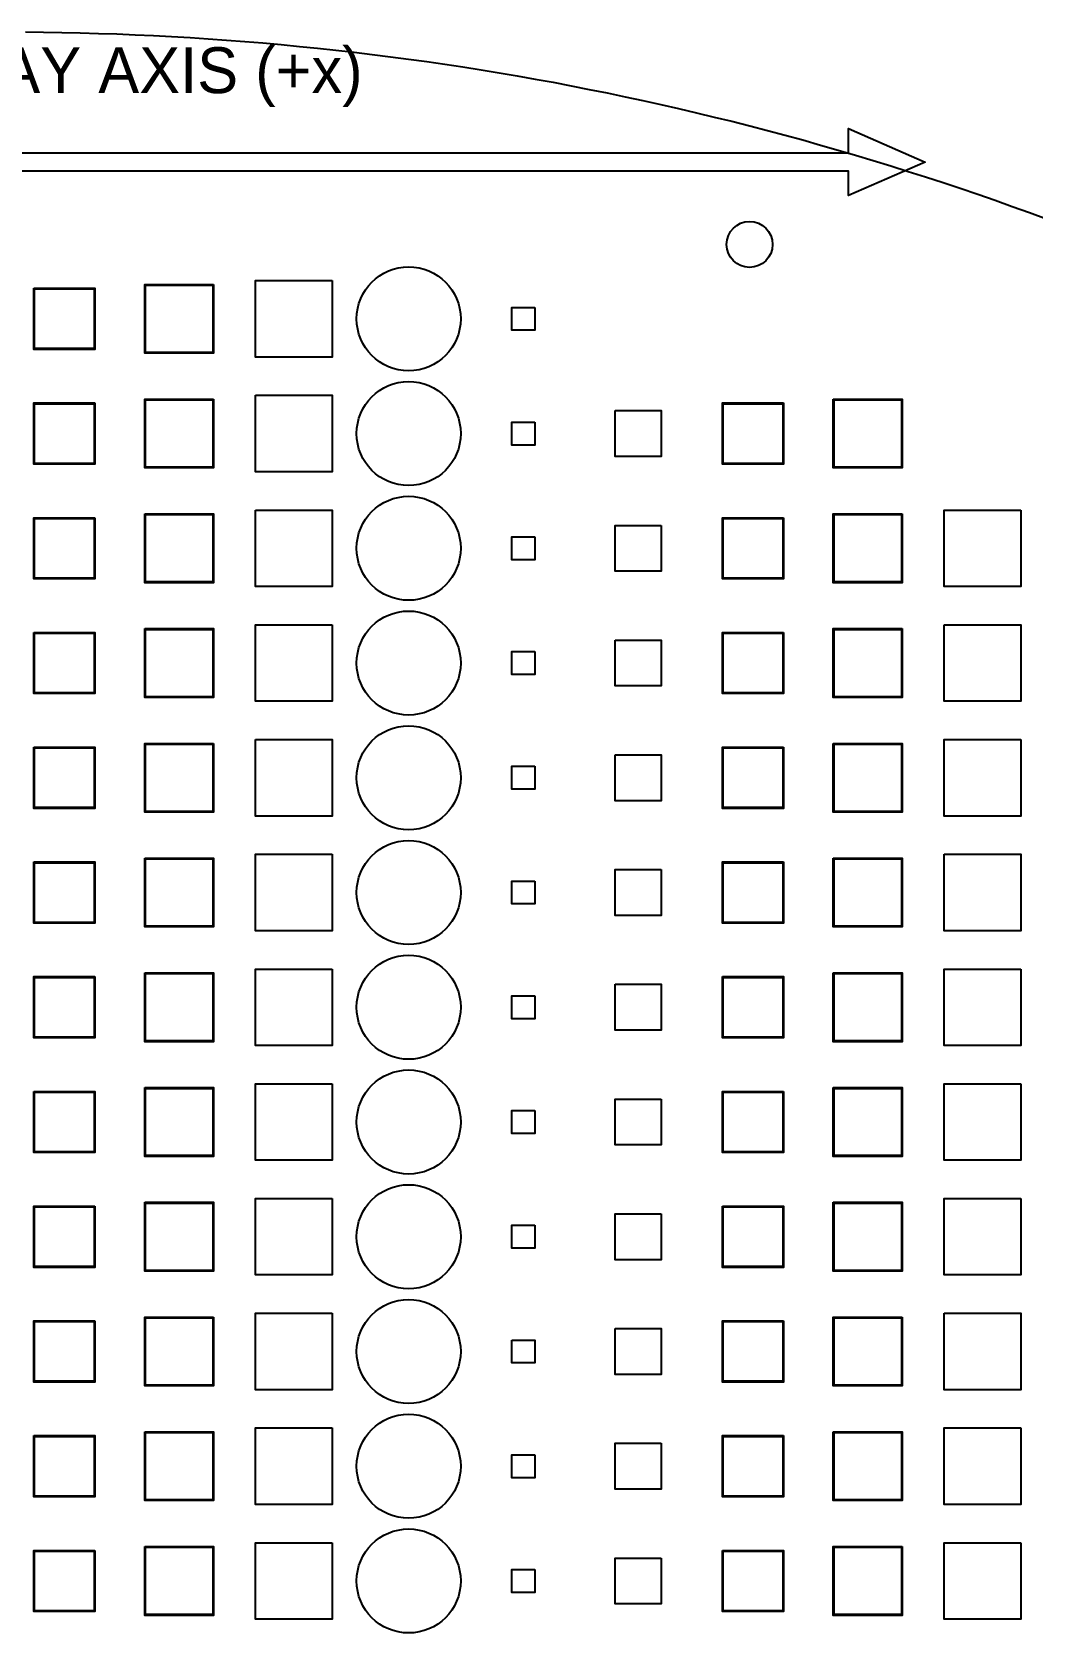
# Model space of a CAD drawing. Header units: millimetres. Extents: x -195 to 195, y -219 to 195.
# Drawn here: x 1.6 to 67, y 90.3 to 195 of the extents above; entities that cross this region are included whole.
import ezdxf
from ezdxf.enums import TextEntityAlignment as Align

# ---------------------------------------------------------------- set-up
doc = ezdxf.new("R2010")
doc.units = ezdxf.units.MM
for name, color, linetype in [('DRILL', 6, 'Continuous'), ('M1', 1, 'Continuous'), ('M2', 30, 'Continuous'), ('M3', 5, 'Continuous'), ('M4', 3, 'Continuous'), ('NPTH', 9, 'Continuous'), ('OUTLINE', 7, 'Continuous'), ('SILK_TOP', 7, 'Continuous')]:
    doc.layers.add(name, color=color, linetype=linetype)

msp = doc.modelspace()

# ---------------------------------------------------------------- linework, layer by layer
at = {"layer": 'DRILL'}
for centre in [(26.25, 176.25), (26.25, 168.75), (26.25, 161.25), (26.25, 153.75), (26.25, 146.25), (26.25, 138.75), (26.25, 131.25), (26.25, 123.75), (26.25, 116.25), (26.25, 108.75), (26.25, 101.25), (26.25, 93.75)]:
    msp.add_circle(centre, 3.4, dxfattribs=at)
at = {"layer": 'M1'}
for points in [[(1.8, 178.2), (5.7, 178.2), (5.7, 174.3), (1.8, 174.3)], [(13.45, 178.45), (13.45, 174.05), (9.05, 174.05), (9.05, 178.45)], [(21.25, 178.75), (21.25, 173.75), (16.25, 173.75), (16.25, 178.75)], [(34.5, 177), (34.5, 175.5), (33, 175.5), (33, 177)], [(5.7, 170.7), (5.7, 166.8), (1.8, 166.8), (1.8, 170.7)], [(13.45, 170.95), (13.45, 166.55), (9.05, 166.55), (9.05, 170.95)], [(16.25, 171.25), (21.25, 171.25), (21.25, 166.25), (16.25, 166.25)], [(50.7, 170.7), (50.7, 166.8), (46.8, 166.8), (46.8, 170.7)], [(54.05, 170.95), (58.45, 170.95), (58.45, 166.55), (54.05, 166.55)], [(39.75, 170.25), (42.75, 170.25), (42.75, 167.25), (39.75, 167.25)], [(34.5, 169.5), (34.5, 168), (33, 168), (33, 169.5)], [(9.05, 163.45), (13.45, 163.45), (13.45, 159.05), (9.05, 159.05)], [(16.25, 163.75), (21.25, 163.75), (21.25, 158.75), (16.25, 158.75)], [(58.45, 163.45), (58.45, 159.05), (54.05, 159.05), (54.05, 163.45)], [(66.25, 163.75), (66.25, 158.75), (61.25, 158.75), (61.25, 163.75)], [(5.7, 163.2), (5.7, 159.3), (1.8, 159.3), (1.8, 163.2)], [(42.75, 162.75), (42.75, 159.75), (39.75, 159.75), (39.75, 162.75)], [(50.7, 163.2), (50.7, 159.3), (46.8, 159.3), (46.8, 163.2)], [(34.5, 162), (34.5, 160.5), (33, 160.5), (33, 162)], [(9.05, 155.95), (13.45, 155.95), (13.45, 151.55), (9.05, 151.55)], [(21.25, 156.25), (21.25, 151.25), (16.25, 151.25), (16.25, 156.25)], [(58.45, 155.95), (58.45, 151.55), (54.05, 151.55), (54.05, 155.95)], [(61.25, 156.25), (66.25, 156.25), (66.25, 151.25), (61.25, 151.25)], [(1.8, 155.7), (5.7, 155.7), (5.7, 151.8), (1.8, 151.8)], [(39.75, 155.25), (42.75, 155.25), (42.75, 152.25), (39.75, 152.25)], [(50.7, 155.7), (50.7, 151.8), (46.8, 151.8), (46.8, 155.7)], [(34.5, 154.5), (34.5, 153), (33, 153), (33, 154.5)], [(16.25, 148.75), (21.25, 148.75), (21.25, 143.75), (16.25, 143.75)], [(66.25, 148.75), (66.25, 143.75), (61.25, 143.75), (61.25, 148.75)], [(1.8, 148.2), (5.7, 148.2), (5.7, 144.3), (1.8, 144.3)], [(13.45, 148.45), (13.45, 144.05), (9.05, 144.05), (9.05, 148.45)], [(39.75, 147.75), (42.75, 147.75), (42.75, 144.75), (39.75, 144.75)], [(50.7, 148.2), (50.7, 144.3), (46.8, 144.3), (46.8, 148.2)], [(54.05, 148.45), (58.45, 148.45), (58.45, 144.05), (54.05, 144.05)], [(34.5, 147), (34.5, 145.5), (33, 145.5), (33, 147)], [(1.8, 140.7), (5.7, 140.7), (5.7, 136.8), (1.8, 136.8)], [(9.05, 140.95), (13.45, 140.95), (13.45, 136.55), (9.05, 136.55)], [(21.25, 141.25), (21.25, 136.25), (16.25, 136.25), (16.25, 141.25)], [(42.75, 140.25), (42.75, 137.25), (39.75, 137.25), (39.75, 140.25)], [(50.7, 140.7), (50.7, 136.8), (46.8, 136.8), (46.8, 140.7)], [(54.05, 140.95), (58.45, 140.95), (58.45, 136.55), (54.05, 136.55)], [(61.25, 141.25), (66.25, 141.25), (66.25, 136.25), (61.25, 136.25)], [(34.5, 139.5), (34.5, 138), (33, 138), (33, 139.5)], [(5.7, 133.2), (5.7, 129.3), (1.8, 129.3), (1.8, 133.2)], [(9.05, 133.45), (13.45, 133.45), (13.45, 129.05), (9.05, 129.05)], [(21.25, 133.75), (21.25, 128.75), (16.25, 128.75), (16.25, 133.75)], [(46.8, 133.2), (50.7, 133.2), (50.7, 129.3), (46.8, 129.3)], [(54.05, 133.45), (58.45, 133.45), (58.45, 129.05), (54.05, 129.05)], [(66.25, 133.75), (66.25, 128.75), (61.25, 128.75), (61.25, 133.75)], [(34.5, 132), (34.5, 130.5), (33, 130.5), (33, 132)], [(39.75, 132.75), (42.75, 132.75), (42.75, 129.75), (39.75, 129.75)], [(1.8, 125.7), (5.7, 125.7), (5.7, 121.8), (1.8, 121.8)], [(9.05, 125.95), (13.45, 125.95), (13.45, 121.55), (9.05, 121.55)], [(21.25, 126.25), (21.25, 121.25), (16.25, 121.25), (16.25, 126.25)], [(50.7, 125.7), (50.7, 121.8), (46.8, 121.8), (46.8, 125.7)], [(54.05, 125.95), (58.45, 125.95), (58.45, 121.55), (54.05, 121.55)], [(66.25, 126.25), (66.25, 121.25), (61.25, 121.25), (61.25, 126.25)], [(42.75, 125.25), (42.75, 122.25), (39.75, 122.25), (39.75, 125.25)], [(34.5, 124.5), (34.5, 123), (33, 123), (33, 124.5)], [(9.05, 118.45), (13.45, 118.45), (13.45, 114.05), (9.05, 114.05)], [(21.25, 118.75), (21.25, 113.75), (16.25, 113.75), (16.25, 118.75)], [(54.05, 118.45), (58.45, 118.45), (58.45, 114.05), (54.05, 114.05)], [(66.25, 118.75), (66.25, 113.75), (61.25, 113.75), (61.25, 118.75)], [(5.7, 118.2), (5.7, 114.3), (1.8, 114.3), (1.8, 118.2)], [(42.75, 117.75), (42.75, 114.75), (39.75, 114.75), (39.75, 117.75)], [(46.8, 118.2), (50.7, 118.2), (50.7, 114.3), (46.8, 114.3)], [(34.5, 117), (34.5, 115.5), (33, 115.5), (33, 117)], [(13.45, 110.95), (13.45, 106.55), (9.05, 106.55), (9.05, 110.95)], [(21.25, 111.25), (21.25, 106.25), (16.25, 106.25), (16.25, 111.25)], [(58.45, 110.95), (58.45, 106.55), (54.05, 106.55), (54.05, 110.95)], [(61.25, 111.25), (66.25, 111.25), (66.25, 106.25), (61.25, 106.25)], [(5.7, 110.7), (5.7, 106.8), (1.8, 106.8), (1.8, 110.7)], [(39.75, 110.25), (42.75, 110.25), (42.75, 107.25), (39.75, 107.25)], [(50.7, 110.7), (50.7, 106.8), (46.8, 106.8), (46.8, 110.7)], [(33, 109.5), (34.5, 109.5), (34.5, 108), (33, 108)], [(21.25, 103.75), (21.25, 98.75), (16.25, 98.75), (16.25, 103.75)], [(66.25, 103.75), (66.25, 98.75), (61.25, 98.75), (61.25, 103.75)], [(1.8, 103.2), (5.7, 103.2), (5.7, 99.3), (1.8, 99.3)], [(9.05, 103.45), (13.45, 103.45), (13.45, 99.05), (9.05, 99.05)], [(42.75, 102.75), (42.75, 99.75), (39.75, 99.75), (39.75, 102.75)], [(50.7, 103.2), (50.7, 99.3), (46.8, 99.3), (46.8, 103.2)], [(54.05, 103.45), (58.45, 103.45), (58.45, 99.05), (54.05, 99.05)], [(34.5, 102), (34.5, 100.5), (33, 100.5), (33, 102)], [(5.7, 95.7), (5.7, 91.8), (1.8, 91.8), (1.8, 95.7)], [(9.05, 95.95), (13.45, 95.95), (13.45, 91.55), (9.05, 91.55)], [(21.25, 96.25), (21.25, 91.25), (16.25, 91.25), (16.25, 96.25)], [(42.75, 95.25), (42.75, 92.25), (39.75, 92.25), (39.75, 95.25)], [(46.8, 95.7), (50.7, 95.7), (50.7, 91.8), (46.8, 91.8)], [(58.45, 95.95), (58.45, 91.55), (54.05, 91.55), (54.05, 95.95)], [(66.25, 96.25), (66.25, 91.25), (61.25, 91.25), (61.25, 96.25)], [(34.5, 94.5), (34.5, 93), (33, 93), (33, 94.5)]]:
    msp.add_lwpolyline(points, close=True, dxfattribs=at)
at = {"layer": 'M2'}
for points in [[(1.75, 178.25), (5.75, 178.25), (5.75, 174.25), (1.75, 174.25)], [(13.5, 178.5), (13.5, 174), (9, 174), (9, 178.5)], [(21.25, 178.75), (21.25, 173.75), (16.25, 173.75), (16.25, 178.75)], [(34.5, 177), (34.5, 175.5), (33, 175.5), (33, 177)], [(5.75, 170.75), (5.75, 166.75), (1.75, 166.75), (1.75, 170.75)], [(13.5, 171), (13.5, 166.5), (9, 166.5), (9, 171)], [(16.25, 171.25), (21.25, 171.25), (21.25, 166.25), (16.25, 166.25)], [(50.75, 170.75), (50.75, 166.75), (46.75, 166.75), (46.75, 170.75)], [(54, 171), (58.5, 171), (58.5, 166.5), (54, 166.5)], [(39.75, 170.25), (42.75, 170.25), (42.75, 167.25), (39.75, 167.25)], [(34.5, 169.5), (34.5, 168), (33, 168), (33, 169.5)], [(5.75, 163.25), (5.75, 159.25), (1.75, 159.25), (1.75, 163.25)], [(9, 163.5), (13.5, 163.5), (13.5, 159), (9, 159)], [(16.25, 163.75), (21.25, 163.75), (21.25, 158.75), (16.25, 158.75)], [(50.75, 163.25), (50.75, 159.25), (46.75, 159.25), (46.75, 163.25)], [(58.5, 163.5), (58.5, 159), (54, 159), (54, 163.5)], [(66.25, 163.75), (66.25, 158.75), (61.25, 158.75), (61.25, 163.75)], [(42.75, 162.75), (42.75, 159.75), (39.75, 159.75), (39.75, 162.75)], [(34.5, 162), (34.5, 160.5), (33, 160.5), (33, 162)], [(9, 156), (13.5, 156), (13.5, 151.5), (9, 151.5)], [(21.25, 156.25), (21.25, 151.25), (16.25, 151.25), (16.25, 156.25)], [(58.5, 156), (58.5, 151.5), (54, 151.5), (54, 156)], [(61.25, 156.25), (66.25, 156.25), (66.25, 151.25), (61.25, 151.25)], [(1.75, 155.75), (5.75, 155.75), (5.75, 151.75), (1.75, 151.75)], [(39.75, 155.25), (42.75, 155.25), (42.75, 152.25), (39.75, 152.25)], [(50.75, 155.75), (50.75, 151.75), (46.75, 151.75), (46.75, 155.75)], [(34.5, 154.5), (34.5, 153), (33, 153), (33, 154.5)], [(16.25, 148.75), (21.25, 148.75), (21.25, 143.75), (16.25, 143.75)], [(66.25, 148.75), (66.25, 143.75), (61.25, 143.75), (61.25, 148.75)], [(1.75, 148.25), (5.75, 148.25), (5.75, 144.25), (1.75, 144.25)], [(13.5, 148.5), (13.5, 144), (9, 144), (9, 148.5)], [(39.75, 147.75), (42.75, 147.75), (42.75, 144.75), (39.75, 144.75)], [(50.75, 148.25), (50.75, 144.25), (46.75, 144.25), (46.75, 148.25)], [(54, 148.5), (58.5, 148.5), (58.5, 144), (54, 144)], [(34.5, 147), (34.5, 145.5), (33, 145.5), (33, 147)], [(1.75, 140.75), (5.75, 140.75), (5.75, 136.75), (1.75, 136.75)], [(9, 141), (13.5, 141), (13.5, 136.5), (9, 136.5)], [(21.25, 141.25), (21.25, 136.25), (16.25, 136.25), (16.25, 141.25)], [(42.75, 140.25), (42.75, 137.25), (39.75, 137.25), (39.75, 140.25)], [(50.75, 140.75), (50.75, 136.75), (46.75, 136.75), (46.75, 140.75)], [(54, 141), (58.5, 141), (58.5, 136.5), (54, 136.5)], [(61.25, 141.25), (66.25, 141.25), (66.25, 136.25), (61.25, 136.25)], [(34.5, 139.5), (34.5, 138), (33, 138), (33, 139.5)], [(5.75, 133.25), (5.75, 129.25), (1.75, 129.25), (1.75, 133.25)], [(9, 133.5), (13.5, 133.5), (13.5, 129), (9, 129)], [(21.25, 133.75), (21.25, 128.75), (16.25, 128.75), (16.25, 133.75)], [(46.75, 133.25), (50.75, 133.25), (50.75, 129.25), (46.75, 129.25)], [(54, 133.5), (58.5, 133.5), (58.5, 129), (54, 129)], [(66.25, 133.75), (66.25, 128.75), (61.25, 128.75), (61.25, 133.75)], [(34.5, 132), (34.5, 130.5), (33, 130.5), (33, 132)], [(39.75, 132.75), (42.75, 132.75), (42.75, 129.75), (39.75, 129.75)], [(1.75, 125.75), (5.75, 125.75), (5.75, 121.75), (1.75, 121.75)], [(9, 126), (13.5, 126), (13.5, 121.5), (9, 121.5)], [(21.25, 126.25), (21.25, 121.25), (16.25, 121.25), (16.25, 126.25)], [(50.75, 125.75), (50.75, 121.75), (46.75, 121.75), (46.75, 125.75)], [(54, 126), (58.5, 126), (58.5, 121.5), (54, 121.5)], [(66.25, 126.25), (66.25, 121.25), (61.25, 121.25), (61.25, 126.25)], [(42.75, 125.25), (42.75, 122.25), (39.75, 122.25), (39.75, 125.25)], [(34.5, 124.5), (34.5, 123), (33, 123), (33, 124.5)], [(9, 118.5), (13.5, 118.5), (13.5, 114), (9, 114)], [(21.25, 118.75), (21.25, 113.75), (16.25, 113.75), (16.25, 118.75)], [(54, 118.5), (58.5, 118.5), (58.5, 114), (54, 114)], [(66.25, 118.75), (66.25, 113.75), (61.25, 113.75), (61.25, 118.75)], [(5.75, 118.25), (5.75, 114.25), (1.75, 114.25), (1.75, 118.25)], [(42.75, 117.75), (42.75, 114.75), (39.75, 114.75), (39.75, 117.75)], [(46.75, 118.25), (50.75, 118.25), (50.75, 114.25), (46.75, 114.25)], [(34.5, 117), (34.5, 115.5), (33, 115.5), (33, 117)], [(13.5, 111), (13.5, 106.5), (9, 106.5), (9, 111)], [(21.25, 111.25), (21.25, 106.25), (16.25, 106.25), (16.25, 111.25)], [(58.5, 111), (58.5, 106.5), (54, 106.5), (54, 111)], [(61.25, 111.25), (66.25, 111.25), (66.25, 106.25), (61.25, 106.25)], [(5.75, 110.75), (5.75, 106.75), (1.75, 106.75), (1.75, 110.75)], [(39.75, 110.25), (42.75, 110.25), (42.75, 107.25), (39.75, 107.25)], [(50.75, 110.75), (50.75, 106.75), (46.75, 106.75), (46.75, 110.75)], [(33, 109.5), (34.5, 109.5), (34.5, 108), (33, 108)], [(21.25, 103.75), (21.25, 98.75), (16.25, 98.75), (16.25, 103.75)], [(66.25, 103.75), (66.25, 98.75), (61.25, 98.75), (61.25, 103.75)], [(1.75, 103.25), (5.75, 103.25), (5.75, 99.25), (1.75, 99.25)], [(9, 103.5), (13.5, 103.5), (13.5, 99), (9, 99)], [(42.75, 102.75), (42.75, 99.75), (39.75, 99.75), (39.75, 102.75)], [(50.75, 103.25), (50.75, 99.25), (46.75, 99.25), (46.75, 103.25)], [(54, 103.5), (58.5, 103.5), (58.5, 99), (54, 99)], [(34.5, 102), (34.5, 100.5), (33, 100.5), (33, 102)], [(5.75, 95.75), (5.75, 91.75), (1.75, 91.75), (1.75, 95.75)], [(9, 96), (13.5, 96), (13.5, 91.5), (9, 91.5)], [(21.25, 96.25), (21.25, 91.25), (16.25, 91.25), (16.25, 96.25)], [(42.75, 95.25), (42.75, 92.25), (39.75, 92.25), (39.75, 95.25)], [(46.75, 95.75), (50.75, 95.75), (50.75, 91.75), (46.75, 91.75)], [(58.5, 96), (58.5, 91.5), (54, 91.5), (54, 96)], [(66.25, 96.25), (66.25, 91.25), (61.25, 91.25), (61.25, 96.25)], [(34.5, 94.5), (34.5, 93), (33, 93), (33, 94.5)]]:
    msp.add_lwpolyline(points, close=True, dxfattribs=at)
at = {"layer": 'M3'}
for points in [[(1.8, 178.2), (5.7, 178.2), (5.7, 174.3), (1.8, 174.3)], [(13.45, 178.45), (13.45, 174.05), (9.05, 174.05), (9.05, 178.45)], [(21.25, 178.75), (21.25, 173.75), (16.25, 173.75), (16.25, 178.75)], [(34.5, 177), (34.5, 175.5), (33, 175.5), (33, 177)], [(5.7, 170.7), (5.7, 166.8), (1.8, 166.8), (1.8, 170.7)], [(13.45, 170.95), (13.45, 166.55), (9.05, 166.55), (9.05, 170.95)], [(16.25, 171.25), (21.25, 171.25), (21.25, 166.25), (16.25, 166.25)], [(50.7, 170.7), (50.7, 166.8), (46.8, 166.8), (46.8, 170.7)], [(54.05, 170.95), (58.45, 170.95), (58.45, 166.55), (54.05, 166.55)], [(39.75, 170.25), (42.75, 170.25), (42.75, 167.25), (39.75, 167.25)], [(34.5, 169.5), (34.5, 168), (33, 168), (33, 169.5)], [(9.05, 163.45), (13.45, 163.45), (13.45, 159.05), (9.05, 159.05)], [(16.25, 163.75), (21.25, 163.75), (21.25, 158.75), (16.25, 158.75)], [(58.45, 163.45), (58.45, 159.05), (54.05, 159.05), (54.05, 163.45)], [(66.25, 163.75), (66.25, 158.75), (61.25, 158.75), (61.25, 163.75)], [(5.7, 163.2), (5.7, 159.3), (1.8, 159.3), (1.8, 163.2)], [(42.75, 162.75), (42.75, 159.75), (39.75, 159.75), (39.75, 162.75)], [(50.7, 163.2), (50.7, 159.3), (46.8, 159.3), (46.8, 163.2)], [(34.5, 162), (34.5, 160.5), (33, 160.5), (33, 162)], [(9.05, 155.95), (13.45, 155.95), (13.45, 151.55), (9.05, 151.55)], [(21.25, 156.25), (21.25, 151.25), (16.25, 151.25), (16.25, 156.25)], [(58.45, 155.95), (58.45, 151.55), (54.05, 151.55), (54.05, 155.95)], [(61.25, 156.25), (66.25, 156.25), (66.25, 151.25), (61.25, 151.25)], [(1.8, 155.7), (5.7, 155.7), (5.7, 151.8), (1.8, 151.8)], [(39.75, 155.25), (42.75, 155.25), (42.75, 152.25), (39.75, 152.25)], [(50.7, 155.7), (50.7, 151.8), (46.8, 151.8), (46.8, 155.7)], [(34.5, 154.5), (34.5, 153), (33, 153), (33, 154.5)], [(16.25, 148.75), (21.25, 148.75), (21.25, 143.75), (16.25, 143.75)], [(66.25, 148.75), (66.25, 143.75), (61.25, 143.75), (61.25, 148.75)], [(1.8, 148.2), (5.7, 148.2), (5.7, 144.3), (1.8, 144.3)], [(13.45, 148.45), (13.45, 144.05), (9.05, 144.05), (9.05, 148.45)], [(39.75, 147.75), (42.75, 147.75), (42.75, 144.75), (39.75, 144.75)], [(50.7, 148.2), (50.7, 144.3), (46.8, 144.3), (46.8, 148.2)], [(54.05, 148.45), (58.45, 148.45), (58.45, 144.05), (54.05, 144.05)], [(34.5, 147), (34.5, 145.5), (33, 145.5), (33, 147)], [(1.8, 140.7), (5.7, 140.7), (5.7, 136.8), (1.8, 136.8)], [(9.05, 140.95), (13.45, 140.95), (13.45, 136.55), (9.05, 136.55)], [(21.25, 141.25), (21.25, 136.25), (16.25, 136.25), (16.25, 141.25)], [(42.75, 140.25), (42.75, 137.25), (39.75, 137.25), (39.75, 140.25)], [(50.7, 140.7), (50.7, 136.8), (46.8, 136.8), (46.8, 140.7)], [(54.05, 140.95), (58.45, 140.95), (58.45, 136.55), (54.05, 136.55)], [(61.25, 141.25), (66.25, 141.25), (66.25, 136.25), (61.25, 136.25)], [(34.5, 139.5), (34.5, 138), (33, 138), (33, 139.5)], [(5.7, 133.2), (5.7, 129.3), (1.8, 129.3), (1.8, 133.2)], [(9.05, 133.45), (13.45, 133.45), (13.45, 129.05), (9.05, 129.05)], [(21.25, 133.75), (21.25, 128.75), (16.25, 128.75), (16.25, 133.75)], [(46.8, 133.2), (50.7, 133.2), (50.7, 129.3), (46.8, 129.3)], [(54.05, 133.45), (58.45, 133.45), (58.45, 129.05), (54.05, 129.05)], [(66.25, 133.75), (66.25, 128.75), (61.25, 128.75), (61.25, 133.75)], [(34.5, 132), (34.5, 130.5), (33, 130.5), (33, 132)], [(39.75, 132.75), (42.75, 132.75), (42.75, 129.75), (39.75, 129.75)], [(1.8, 125.7), (5.7, 125.7), (5.7, 121.8), (1.8, 121.8)], [(9.05, 125.95), (13.45, 125.95), (13.45, 121.55), (9.05, 121.55)], [(21.25, 126.25), (21.25, 121.25), (16.25, 121.25), (16.25, 126.25)], [(50.7, 125.7), (50.7, 121.8), (46.8, 121.8), (46.8, 125.7)], [(54.05, 125.95), (58.45, 125.95), (58.45, 121.55), (54.05, 121.55)], [(66.25, 126.25), (66.25, 121.25), (61.25, 121.25), (61.25, 126.25)], [(42.75, 125.25), (42.75, 122.25), (39.75, 122.25), (39.75, 125.25)], [(34.5, 124.5), (34.5, 123), (33, 123), (33, 124.5)], [(9.05, 118.45), (13.45, 118.45), (13.45, 114.05), (9.05, 114.05)], [(21.25, 118.75), (21.25, 113.75), (16.25, 113.75), (16.25, 118.75)], [(54.05, 118.45), (58.45, 118.45), (58.45, 114.05), (54.05, 114.05)], [(66.25, 118.75), (66.25, 113.75), (61.25, 113.75), (61.25, 118.75)], [(5.7, 118.2), (5.7, 114.3), (1.8, 114.3), (1.8, 118.2)], [(42.75, 117.75), (42.75, 114.75), (39.75, 114.75), (39.75, 117.75)], [(46.8, 118.2), (50.7, 118.2), (50.7, 114.3), (46.8, 114.3)], [(34.5, 117), (34.5, 115.5), (33, 115.5), (33, 117)], [(13.45, 110.95), (13.45, 106.55), (9.05, 106.55), (9.05, 110.95)], [(21.25, 111.25), (21.25, 106.25), (16.25, 106.25), (16.25, 111.25)], [(58.45, 110.95), (58.45, 106.55), (54.05, 106.55), (54.05, 110.95)], [(61.25, 111.25), (66.25, 111.25), (66.25, 106.25), (61.25, 106.25)], [(5.7, 110.7), (5.7, 106.8), (1.8, 106.8), (1.8, 110.7)], [(39.75, 110.25), (42.75, 110.25), (42.75, 107.25), (39.75, 107.25)], [(50.7, 110.7), (50.7, 106.8), (46.8, 106.8), (46.8, 110.7)], [(33, 109.5), (34.5, 109.5), (34.5, 108), (33, 108)], [(21.25, 103.75), (21.25, 98.75), (16.25, 98.75), (16.25, 103.75)], [(66.25, 103.75), (66.25, 98.75), (61.25, 98.75), (61.25, 103.75)], [(1.8, 103.2), (5.7, 103.2), (5.7, 99.3), (1.8, 99.3)], [(9.05, 103.45), (13.45, 103.45), (13.45, 99.05), (9.05, 99.05)], [(42.75, 102.75), (42.75, 99.75), (39.75, 99.75), (39.75, 102.75)], [(50.7, 103.2), (50.7, 99.3), (46.8, 99.3), (46.8, 103.2)], [(54.05, 103.45), (58.45, 103.45), (58.45, 99.05), (54.05, 99.05)], [(34.5, 102), (34.5, 100.5), (33, 100.5), (33, 102)], [(5.7, 95.7), (5.7, 91.8), (1.8, 91.8), (1.8, 95.7)], [(9.05, 95.95), (13.45, 95.95), (13.45, 91.55), (9.05, 91.55)], [(21.25, 96.25), (21.25, 91.25), (16.25, 91.25), (16.25, 96.25)], [(42.75, 95.25), (42.75, 92.25), (39.75, 92.25), (39.75, 95.25)], [(46.8, 95.7), (50.7, 95.7), (50.7, 91.8), (46.8, 91.8)], [(58.45, 95.95), (58.45, 91.55), (54.05, 91.55), (54.05, 95.95)], [(66.25, 96.25), (66.25, 91.25), (61.25, 91.25), (61.25, 96.25)], [(34.5, 94.5), (34.5, 93), (33, 93), (33, 94.5)]]:
    msp.add_lwpolyline(points, close=True, dxfattribs=at)
at = {"layer": 'M4'}
for points in [[(1.75, 178.25), (5.75, 178.25), (5.75, 174.25), (1.75, 174.25)], [(13.5, 178.5), (13.5, 174), (9, 174), (9, 178.5)], [(21.25, 178.75), (21.25, 173.75), (16.25, 173.75), (16.25, 178.75)], [(34.5, 177), (34.5, 175.5), (33, 175.5), (33, 177)], [(5.75, 170.75), (5.75, 166.75), (1.75, 166.75), (1.75, 170.75)], [(13.5, 171), (13.5, 166.5), (9, 166.5), (9, 171)], [(16.25, 171.25), (21.25, 171.25), (21.25, 166.25), (16.25, 166.25)], [(50.75, 170.75), (50.75, 166.75), (46.75, 166.75), (46.75, 170.75)], [(54, 171), (58.5, 171), (58.5, 166.5), (54, 166.5)], [(39.75, 170.25), (42.75, 170.25), (42.75, 167.25), (39.75, 167.25)], [(34.5, 169.5), (34.5, 168), (33, 168), (33, 169.5)], [(5.75, 163.25), (5.75, 159.25), (1.75, 159.25), (1.75, 163.25)], [(9, 163.5), (13.5, 163.5), (13.5, 159), (9, 159)], [(16.25, 163.75), (21.25, 163.75), (21.25, 158.75), (16.25, 158.75)], [(50.75, 163.25), (50.75, 159.25), (46.75, 159.25), (46.75, 163.25)], [(58.5, 163.5), (58.5, 159), (54, 159), (54, 163.5)], [(66.25, 163.75), (66.25, 158.75), (61.25, 158.75), (61.25, 163.75)], [(42.75, 162.75), (42.75, 159.75), (39.75, 159.75), (39.75, 162.75)], [(34.5, 162), (34.5, 160.5), (33, 160.5), (33, 162)], [(9, 156), (13.5, 156), (13.5, 151.5), (9, 151.5)], [(21.25, 156.25), (21.25, 151.25), (16.25, 151.25), (16.25, 156.25)], [(58.5, 156), (58.5, 151.5), (54, 151.5), (54, 156)], [(61.25, 156.25), (66.25, 156.25), (66.25, 151.25), (61.25, 151.25)], [(1.75, 155.75), (5.75, 155.75), (5.75, 151.75), (1.75, 151.75)], [(39.75, 155.25), (42.75, 155.25), (42.75, 152.25), (39.75, 152.25)], [(50.75, 155.75), (50.75, 151.75), (46.75, 151.75), (46.75, 155.75)], [(34.5, 154.5), (34.5, 153), (33, 153), (33, 154.5)], [(16.25, 148.75), (21.25, 148.75), (21.25, 143.75), (16.25, 143.75)], [(66.25, 148.75), (66.25, 143.75), (61.25, 143.75), (61.25, 148.75)], [(1.75, 148.25), (5.75, 148.25), (5.75, 144.25), (1.75, 144.25)], [(13.5, 148.5), (13.5, 144), (9, 144), (9, 148.5)], [(39.75, 147.75), (42.75, 147.75), (42.75, 144.75), (39.75, 144.75)], [(50.75, 148.25), (50.75, 144.25), (46.75, 144.25), (46.75, 148.25)], [(54, 148.5), (58.5, 148.5), (58.5, 144), (54, 144)], [(34.5, 147), (34.5, 145.5), (33, 145.5), (33, 147)], [(1.75, 140.75), (5.75, 140.75), (5.75, 136.75), (1.75, 136.75)], [(9, 141), (13.5, 141), (13.5, 136.5), (9, 136.5)], [(21.25, 141.25), (21.25, 136.25), (16.25, 136.25), (16.25, 141.25)], [(42.75, 140.25), (42.75, 137.25), (39.75, 137.25), (39.75, 140.25)], [(50.75, 140.75), (50.75, 136.75), (46.75, 136.75), (46.75, 140.75)], [(54, 141), (58.5, 141), (58.5, 136.5), (54, 136.5)], [(61.25, 141.25), (66.25, 141.25), (66.25, 136.25), (61.25, 136.25)], [(34.5, 139.5), (34.5, 138), (33, 138), (33, 139.5)], [(5.75, 133.25), (5.75, 129.25), (1.75, 129.25), (1.75, 133.25)], [(9, 133.5), (13.5, 133.5), (13.5, 129), (9, 129)], [(21.25, 133.75), (21.25, 128.75), (16.25, 128.75), (16.25, 133.75)], [(46.75, 133.25), (50.75, 133.25), (50.75, 129.25), (46.75, 129.25)], [(54, 133.5), (58.5, 133.5), (58.5, 129), (54, 129)], [(66.25, 133.75), (66.25, 128.75), (61.25, 128.75), (61.25, 133.75)], [(34.5, 132), (34.5, 130.5), (33, 130.5), (33, 132)], [(39.75, 132.75), (42.75, 132.75), (42.75, 129.75), (39.75, 129.75)], [(1.75, 125.75), (5.75, 125.75), (5.75, 121.75), (1.75, 121.75)], [(9, 126), (13.5, 126), (13.5, 121.5), (9, 121.5)], [(21.25, 126.25), (21.25, 121.25), (16.25, 121.25), (16.25, 126.25)], [(50.75, 125.75), (50.75, 121.75), (46.75, 121.75), (46.75, 125.75)], [(54, 126), (58.5, 126), (58.5, 121.5), (54, 121.5)], [(66.25, 126.25), (66.25, 121.25), (61.25, 121.25), (61.25, 126.25)], [(42.75, 125.25), (42.75, 122.25), (39.75, 122.25), (39.75, 125.25)], [(34.5, 124.5), (34.5, 123), (33, 123), (33, 124.5)], [(9, 118.5), (13.5, 118.5), (13.5, 114), (9, 114)], [(21.25, 118.75), (21.25, 113.75), (16.25, 113.75), (16.25, 118.75)], [(54, 118.5), (58.5, 118.5), (58.5, 114), (54, 114)], [(66.25, 118.75), (66.25, 113.75), (61.25, 113.75), (61.25, 118.75)], [(5.75, 118.25), (5.75, 114.25), (1.75, 114.25), (1.75, 118.25)], [(42.75, 117.75), (42.75, 114.75), (39.75, 114.75), (39.75, 117.75)], [(46.75, 118.25), (50.75, 118.25), (50.75, 114.25), (46.75, 114.25)], [(34.5, 117), (34.5, 115.5), (33, 115.5), (33, 117)], [(13.5, 111), (13.5, 106.5), (9, 106.5), (9, 111)], [(21.25, 111.25), (21.25, 106.25), (16.25, 106.25), (16.25, 111.25)], [(58.5, 111), (58.5, 106.5), (54, 106.5), (54, 111)], [(61.25, 111.25), (66.25, 111.25), (66.25, 106.25), (61.25, 106.25)], [(5.75, 110.75), (5.75, 106.75), (1.75, 106.75), (1.75, 110.75)], [(39.75, 110.25), (42.75, 110.25), (42.75, 107.25), (39.75, 107.25)], [(50.75, 110.75), (50.75, 106.75), (46.75, 106.75), (46.75, 110.75)], [(33, 109.5), (34.5, 109.5), (34.5, 108), (33, 108)], [(21.25, 103.75), (21.25, 98.75), (16.25, 98.75), (16.25, 103.75)], [(66.25, 103.75), (66.25, 98.75), (61.25, 98.75), (61.25, 103.75)], [(1.75, 103.25), (5.75, 103.25), (5.75, 99.25), (1.75, 99.25)], [(9, 103.5), (13.5, 103.5), (13.5, 99), (9, 99)], [(42.75, 102.75), (42.75, 99.75), (39.75, 99.75), (39.75, 102.75)], [(50.75, 103.25), (50.75, 99.25), (46.75, 99.25), (46.75, 103.25)], [(54, 103.5), (58.5, 103.5), (58.5, 99), (54, 99)], [(34.5, 102), (34.5, 100.5), (33, 100.5), (33, 102)], [(5.75, 95.75), (5.75, 91.75), (1.75, 91.75), (1.75, 95.75)], [(9, 96), (13.5, 96), (13.5, 91.5), (9, 91.5)], [(21.25, 96.25), (21.25, 91.25), (16.25, 91.25), (16.25, 96.25)], [(42.75, 95.25), (42.75, 92.25), (39.75, 92.25), (39.75, 95.25)], [(46.75, 95.75), (50.75, 95.75), (50.75, 91.75), (46.75, 91.75)], [(58.5, 96), (58.5, 91.5), (54, 91.5), (54, 96)], [(66.25, 96.25), (66.25, 91.25), (61.25, 91.25), (61.25, 96.25)], [(34.5, 94.5), (34.5, 93), (33, 93), (33, 94.5)]]:
    msp.add_lwpolyline(points, close=True, dxfattribs=at)
at = {"layer": 'NPTH'}
msp.add_circle((48.53, 181.11), 1.5, dxfattribs=at)
at = {"layer": 'OUTLINE'}
msp.add_lwpolyline([(1.2, 195), (2.39, 194.99), (3.59, 194.97), (4.79, 194.94), (5.98, 194.91), (7.18, 194.87), (8.37, 194.82), (9.57, 194.77), (10.76, 194.7), (11.96, 194.63), (13.15, 194.56), (14.35, 194.47), (15.54, 194.38), (16.73, 194.28), (17.92, 194.17), (19.11, 194.06), (20.3, 193.94), (21.49, 193.81), (22.68, 193.68), (23.87, 193.53), (25.06, 193.38), (26.24, 193.23), (27.43, 193.06), (28.61, 192.89), (29.8, 192.71), (30.98, 192.52), (32.16, 192.33), (33.34, 192.13), (34.52, 191.92), (35.69, 191.71), (36.87, 191.48), (38.04, 191.25), (39.22, 191.02), (40.39, 190.77), (41.56, 190.52), (42.72, 190.26), (43.89, 190), (45.06, 189.72), (46.22, 189.44), (47.38, 189.16), (48.54, 188.86), (49.7, 188.56), (50.85, 188.25), (52.01, 187.94), (53.16, 187.61), (54.31, 187.28), (55.46, 186.95), (56.61, 186.6), (57.75, 186.25), (58.89, 185.89), (60.03, 185.53), (61.17, 185.16), (62.3, 184.78), (63.44, 184.39), (64.57, 184), (65.69, 183.6), (66.82, 183.19), (67.94, 182.78)], dxfattribs=at)
at = {"layer": 'SILK_TOP'}
msp.add_lwpolyline([(-60, 185.9), (-60, 187.1), (55, 187.1), (55, 188.7), (60, 186.5), (55, 184.3), (55, 185.9)], close=True, dxfattribs=at)

# ---------------------------------------------------------------- texts
msp.add_text('PHASE-DELAY AXIS (+x)', height=3, dxfattribs=at).set_placement((0, 192.5), align=Align.MIDDLE_CENTER)

doc.saveas('drawing.dxf')
